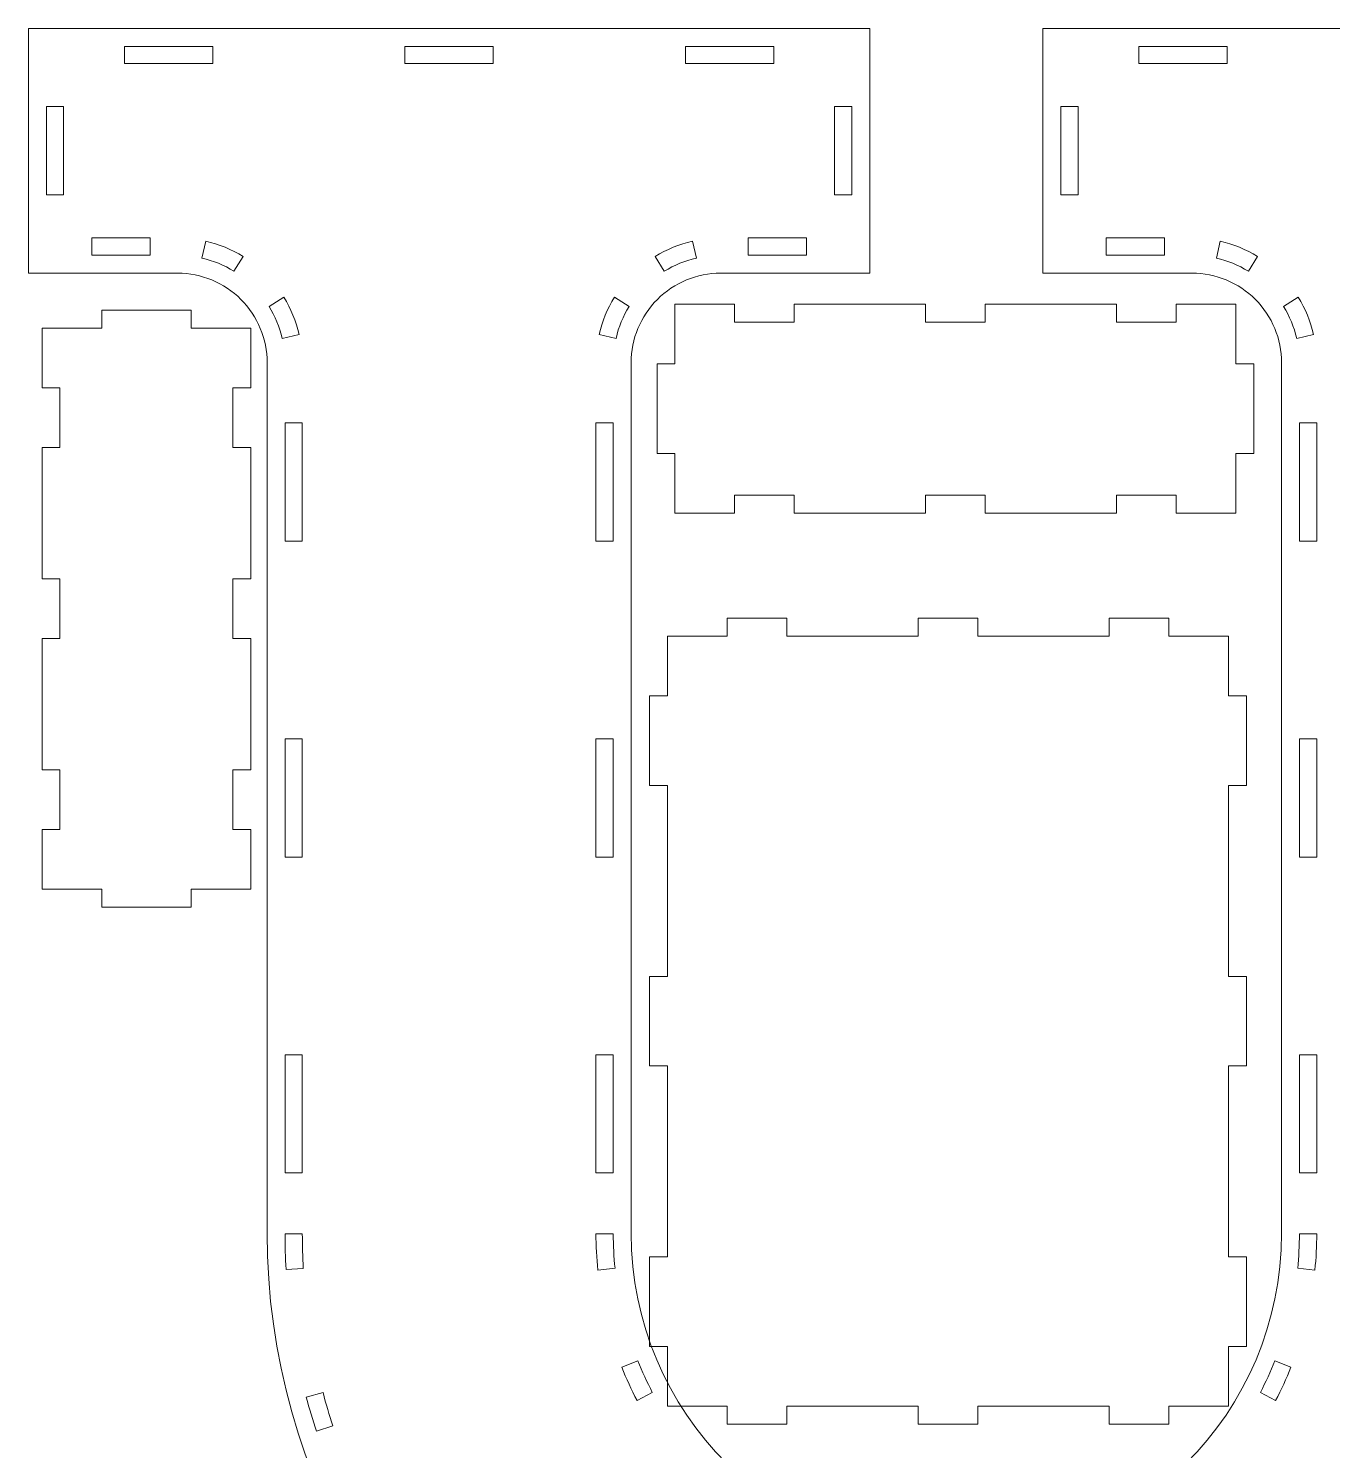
# Model space of a CAD drawing. Header units: millimetres. Extents: x -409 to 409, y -538 to 538.
# Drawn here: x -409 to -190.4, y -368.9 to -130.6 of the extents above; entities that cross this region are included whole.
import ezdxf

# ---------------------------------------------------------------- set-up
doc = ezdxf.new("R2010")
doc.units = ezdxf.units.MM
doc.header["$MEASUREMENT"] = 0
doc.layers.add('Camada 1', color=7, linetype='Continuous')

msp = doc.modelspace()

# ---------------------------------------------------------------- linework, layer by layer
at = {"layer": 'Camada 1', "color": 250, "lineweight": 20}
for points, knots in [([(-309.8476, -430.2688), (-346.1907, -411.1739), (-368.9522, -373.503), (-368.9522, -332.4488), (-368.9522, -332.4488), (-368.9522, -332.4488), (-368.9522, -186.6131), (-368.9522, -186.6131), (-368.9522, -186.6131), (-368.9522, -182.635), (-370.5327, -178.8195), (-373.3456, -176.0065), (-373.3456, -176.0065), (-376.1586, -173.1936), (-379.9741, -171.6131), (-383.9522, -171.6131), (-383.9522, -171.6131), (-383.9522, -171.6131), (-408.9522, -171.6131), (-408.9522, -171.6131), (-408.9522, -171.6131), (-408.9522, -171.6131), (-408.9522, -130.6131), (-408.9522, -130.6131), (-408.9522, -130.6131), (-408.9522, -130.6131), (-267.9522, -130.6131), (-267.9522, -130.6131), (-267.9522, -130.6131), (-267.9522, -130.6131), (-267.9522, -171.6131), (-267.9522, -171.6131), (-267.9522, -171.6131), (-267.9522, -171.6131), (-292.9522, -171.6131), (-292.9522, -171.6131), (-292.9522, -171.6131), (-296.9303, -171.6131), (-300.7458, -173.1936), (-303.5588, -176.0065), (-303.5588, -176.0065), (-306.3717, -178.8195), (-307.9522, -182.635), (-307.9522, -186.6131), (-307.9522, -186.6131), (-307.9522, -186.6131), (-307.9522, -332.4488), (-307.9522, -332.4488), (-307.9522, -332.4488), (-307.9522, -362.5492), (-283.5528, -386.9487), (-253.4524, -386.9488), (-253.4524, -386.9488), (-223.352, -386.9489), (-198.9522, -362.5495), (-198.9522, -332.4491), (-198.9522, -332.4491), (-198.9522, -332.4491), (-198.9522, -186.6131), (-198.9522, -186.6131), (-198.9522, -186.6131), (-198.9522, -182.635), (-200.5327, -178.8195), (-203.3456, -176.0065), (-203.3456, -176.0065), (-206.1586, -173.1936), (-209.9741, -171.6131), (-213.9522, -171.6131), (-213.9522, -171.6131), (-213.9522, -171.6131), (-238.9522, -171.6131), (-238.9522, -171.6131), (-238.9522, -171.6131), (-238.9522, -171.6131), (-238.9522, -130.6131), (-238.9522, -130.6131), (-238.9522, -130.6131), (-238.9522, -130.6131), (-107.9522, -130.6131), (-107.9522, -130.6131), (-107.9522, -130.6131), (-107.9522, -130.6131), (-107.9522, -171.6131), (-107.9522, -171.6131), (-107.9522, -171.6131), (-107.9522, -171.6131), (-132.9522, -171.6131), (-132.9522, -171.6131), (-132.9522, -171.6131), (-136.9303, -171.6131), (-140.7458, -173.1936), (-143.5588, -176.0065), (-143.5588, -176.0065), (-146.3717, -178.8195), (-147.9522, -182.635), (-147.9522, -186.6131), (-147.9522, -186.6131), (-147.9522, -186.6131), (-147.9522, -332.4488), (-147.9522, -332.4488), (-147.9522, -332.4488), (-147.9522, -373.503), (-170.7137, -411.1738), (-207.0568, -430.2688), (-207.0568, -430.2688), (-207.0568, -430.2688), (-207.7121, -430.6131), (-207.7121, -430.6131), (-207.7121, -430.6131), (-207.7121, -430.6131), (-309.1923, -430.6131), (-309.1923, -430.6131), (-309.1923, -430.6131), (-309.1923, -430.6131), (-309.8476, -430.2688), (-309.8476, -430.2688)], [0, 0, 0, 0, 0.03333333, 0.03333333, 0.03333333, 0.03333333, 0.06666667, 0.06666667, 0.06666667, 0.06666667, 0.1, 0.1, 0.1, 0.1, 0.13333333, 0.13333333, 0.13333333, 0.13333333, 0.16666667, 0.16666667, 0.16666667, 0.16666667, 0.2, 0.2, 0.2, 0.2, 0.23333333, 0.23333333, 0.23333333, 0.23333333, 0.26666667, 0.26666667, 0.26666667, 0.26666667, 0.3, 0.3, 0.3, 0.3, 0.33333333, 0.33333333, 0.33333333, 0.33333333, 0.36666667, 0.36666667, 0.36666667, 0.36666667, 0.4, 0.4, 0.4, 0.4, 0.43333333, 0.43333333, 0.43333333, 0.43333333, 0.46666667, 0.46666667, 0.46666667, 0.46666667, 0.5, 0.5, 0.5, 0.5, 0.53333333, 0.53333333, 0.53333333, 0.53333333, 0.56666667, 0.56666667, 0.56666667, 0.56666667, 0.6, 0.6, 0.6, 0.6, 0.63333333, 0.63333333, 0.63333333, 0.63333333, 0.66666667, 0.66666667, 0.66666667, 0.66666667, 0.7, 0.7, 0.7, 0.7, 0.73333333, 0.73333333, 0.73333333, 0.73333333, 0.76666667, 0.76666667, 0.76666667, 0.76666667, 0.8, 0.8, 0.8, 0.8, 0.83333333, 0.83333333, 0.83333333, 0.83333333, 0.86666667, 0.86666667, 0.86666667, 0.86666667, 0.9, 0.9, 0.9, 0.9, 0.93333333, 0.93333333, 0.93333333, 0.93333333, 1, 1, 1, 1]), ([(-392.8522, -133.6131), (-392.8522, -133.6131), (-392.8522, -136.5131), (-392.8522, -136.5131), (-392.8522, -136.5131), (-392.8522, -136.5131), (-378.0522, -136.5131), (-378.0522, -136.5131), (-378.0522, -136.5131), (-378.0522, -136.5131), (-378.0522, -133.6131), (-378.0522, -133.6131), (-378.0522, -133.6131), (-378.0522, -133.6131), (-392.8522, -133.6131), (-392.8522, -133.6131)], [0, 0, 0, 0, 0.2, 0.2, 0.2, 0.2, 0.4, 0.4, 0.4, 0.4, 0.6, 0.6, 0.6, 0.6, 1, 1, 1, 1]), ([(-345.8522, -133.6131), (-345.8522, -133.6131), (-345.8522, -136.5131), (-345.8522, -136.5131), (-345.8522, -136.5131), (-345.8522, -136.5131), (-331.0522, -136.5131), (-331.0522, -136.5131), (-331.0522, -136.5131), (-331.0522, -136.5131), (-331.0522, -133.6131), (-331.0522, -133.6131), (-331.0522, -133.6131), (-331.0522, -133.6131), (-345.8522, -133.6131), (-345.8522, -133.6131)], [0, 0, 0, 0, 0.2, 0.2, 0.2, 0.2, 0.4, 0.4, 0.4, 0.4, 0.6, 0.6, 0.6, 0.6, 1, 1, 1, 1]), ([(-298.8522, -133.6131), (-298.8522, -133.6131), (-298.8522, -136.5131), (-298.8522, -136.5131), (-298.8522, -136.5131), (-298.8522, -136.5131), (-284.0522, -136.5131), (-284.0522, -136.5131), (-284.0522, -136.5131), (-284.0522, -136.5131), (-284.0522, -133.6131), (-284.0522, -133.6131), (-284.0522, -133.6131), (-284.0522, -133.6131), (-298.8522, -133.6131), (-298.8522, -133.6131)], [0, 0, 0, 0, 0.2, 0.2, 0.2, 0.2, 0.4, 0.4, 0.4, 0.4, 0.6, 0.6, 0.6, 0.6, 1, 1, 1, 1]), ([(-222.8522, -133.6131), (-222.8522, -133.6131), (-222.8522, -136.5131), (-222.8522, -136.5131), (-222.8522, -136.5131), (-222.8522, -136.5131), (-208.0522, -136.5131), (-208.0522, -136.5131), (-208.0522, -136.5131), (-208.0522, -136.5131), (-208.0522, -133.6131), (-208.0522, -133.6131), (-208.0522, -133.6131), (-208.0522, -133.6131), (-222.8522, -133.6131), (-222.8522, -133.6131)], [0, 0, 0, 0, 0.2, 0.2, 0.2, 0.2, 0.4, 0.4, 0.4, 0.4, 0.6, 0.6, 0.6, 0.6, 1, 1, 1, 1]), ([(-405.9522, -158.5131), (-405.9522, -158.5131), (-403.0522, -158.5131), (-403.0522, -158.5131), (-403.0522, -158.5131), (-403.0522, -158.5131), (-403.0522, -143.7131), (-403.0522, -143.7131), (-403.0522, -143.7131), (-403.0522, -143.7131), (-405.9522, -143.7131), (-405.9522, -143.7131), (-405.9522, -143.7131), (-405.9522, -143.7131), (-405.9522, -158.5131), (-405.9522, -158.5131)], [0, 0, 0, 0, 0.2, 0.2, 0.2, 0.2, 0.4, 0.4, 0.4, 0.4, 0.6, 0.6, 0.6, 0.6, 1, 1, 1, 1]), ([(-270.9522, -143.7131), (-270.9522, -143.7131), (-273.8522, -143.7131), (-273.8522, -143.7131), (-273.8522, -143.7131), (-273.8522, -143.7131), (-273.8522, -158.5131), (-273.8522, -158.5131), (-273.8522, -158.5131), (-273.8522, -158.5131), (-270.9522, -158.5131), (-270.9522, -158.5131), (-270.9522, -158.5131), (-270.9522, -158.5131), (-270.9522, -143.7131), (-270.9522, -143.7131)], [0, 0, 0, 0, 0.2, 0.2, 0.2, 0.2, 0.4, 0.4, 0.4, 0.4, 0.6, 0.6, 0.6, 0.6, 1, 1, 1, 1]), ([(-235.9522, -158.5131), (-235.9522, -158.5131), (-233.0522, -158.5131), (-233.0522, -158.5131), (-233.0522, -158.5131), (-233.0522, -158.5131), (-233.0522, -143.7131), (-233.0522, -143.7131), (-233.0522, -143.7131), (-233.0522, -143.7131), (-235.9522, -143.7131), (-235.9522, -143.7131), (-235.9522, -143.7131), (-235.9522, -143.7131), (-235.9522, -158.5131), (-235.9522, -158.5131)], [0, 0, 0, 0, 0.2, 0.2, 0.2, 0.2, 0.4, 0.4, 0.4, 0.4, 0.6, 0.6, 0.6, 0.6, 1, 1, 1, 1]), ([(-388.5522, -168.6131), (-388.5522, -168.6131), (-388.5522, -165.7131), (-388.5522, -165.7131), (-388.5522, -165.7131), (-388.5522, -165.7131), (-398.3522, -165.7131), (-398.3522, -165.7131), (-398.3522, -165.7131), (-398.3522, -165.7131), (-398.3522, -168.6131), (-398.3522, -168.6131), (-398.3522, -168.6131), (-398.3522, -168.6131), (-388.5522, -168.6131), (-388.5522, -168.6131)], [0, 0, 0, 0, 0.2, 0.2, 0.2, 0.2, 0.4, 0.4, 0.4, 0.4, 0.6, 0.6, 0.6, 0.6, 1, 1, 1, 1]), ([(-374.5129, -171.2867), (-374.5129, -171.2867), (-372.9783, -168.8259), (-372.9783, -168.8259), (-372.9783, -168.8259), (-374.9104, -167.6339), (-377.0273, -166.7635), (-379.239, -166.2515), (-379.239, -166.2515), (-379.239, -166.2515), (-379.8796, -169.0801), (-379.8796, -169.0801), (-379.8796, -169.0801), (-377.9831, -169.5206), (-376.1704, -170.266), (-374.5129, -171.2867)], [0, 0, 0, 0, 0.2, 0.2, 0.2, 0.2, 0.4, 0.4, 0.4, 0.4, 0.6, 0.6, 0.6, 0.6, 1, 1, 1, 1]), ([(-297.0248, -169.0801), (-297.0248, -169.0801), (-297.6654, -166.2515), (-297.6654, -166.2515), (-297.6654, -166.2515), (-299.8771, -166.7635), (-301.994, -167.6339), (-303.9261, -168.8259), (-303.9261, -168.8259), (-303.9261, -168.8259), (-302.3915, -171.2867), (-302.3915, -171.2867), (-302.3915, -171.2867), (-300.7341, -170.266), (-298.9213, -169.5206), (-297.0248, -169.0801)], [0, 0, 0, 0, 0.2, 0.2, 0.2, 0.2, 0.4, 0.4, 0.4, 0.4, 0.6, 0.6, 0.6, 0.6, 1, 1, 1, 1]), ([(-278.5522, -168.6131), (-278.5522, -168.6131), (-278.5522, -165.7131), (-278.5522, -165.7131), (-278.5522, -165.7131), (-278.5522, -165.7131), (-288.3522, -165.7131), (-288.3522, -165.7131), (-288.3522, -165.7131), (-288.3522, -165.7131), (-288.3522, -168.6131), (-288.3522, -168.6131), (-288.3522, -168.6131), (-288.3522, -168.6131), (-278.5522, -168.6131), (-278.5522, -168.6131)], [0, 0, 0, 0, 0.2, 0.2, 0.2, 0.2, 0.4, 0.4, 0.4, 0.4, 0.6, 0.6, 0.6, 0.6, 1, 1, 1, 1]), ([(-218.5522, -168.6131), (-218.5522, -168.6131), (-218.5522, -165.7131), (-218.5522, -165.7131), (-218.5522, -165.7131), (-218.5522, -165.7131), (-228.3522, -165.7131), (-228.3522, -165.7131), (-228.3522, -165.7131), (-228.3522, -165.7131), (-228.3522, -168.6131), (-228.3522, -168.6131), (-228.3522, -168.6131), (-228.3522, -168.6131), (-218.5522, -168.6131), (-218.5522, -168.6131)], [0, 0, 0, 0, 0.2, 0.2, 0.2, 0.2, 0.4, 0.4, 0.4, 0.4, 0.6, 0.6, 0.6, 0.6, 1, 1, 1, 1]), ([(-204.5129, -171.2867), (-204.5129, -171.2867), (-202.9783, -168.8259), (-202.9783, -168.8259), (-202.9783, -168.8259), (-204.9104, -167.6339), (-207.0273, -166.7635), (-209.239, -166.2515), (-209.239, -166.2515), (-209.239, -166.2515), (-209.8796, -169.0801), (-209.8796, -169.0801), (-209.8796, -169.0801), (-207.9831, -169.5206), (-206.1704, -170.266), (-204.5129, -171.2867)], [0, 0, 0, 0, 0.2, 0.2, 0.2, 0.2, 0.4, 0.4, 0.4, 0.4, 0.6, 0.6, 0.6, 0.6, 1, 1, 1, 1]), ([(-366.4192, -182.5405), (-366.4192, -182.5405), (-363.5906, -181.8999), (-363.5906, -181.8999), (-363.5906, -181.8999), (-364.1026, -179.6882), (-364.973, -177.5713), (-366.165, -175.6392), (-366.165, -175.6392), (-366.165, -175.6392), (-368.6258, -177.1738), (-368.6258, -177.1738), (-368.6258, -177.1738), (-367.6051, -178.8312), (-366.8597, -180.644), (-366.4192, -182.5405)], [0, 0, 0, 0, 0.2, 0.2, 0.2, 0.2, 0.4, 0.4, 0.4, 0.4, 0.6, 0.6, 0.6, 0.6, 1, 1, 1, 1]), ([(-308.2786, -177.1738), (-308.2786, -177.1738), (-310.7394, -175.6392), (-310.7394, -175.6392), (-310.7394, -175.6392), (-311.9314, -177.5713), (-312.8018, -179.6882), (-313.3138, -181.8999), (-313.3138, -181.8999), (-313.3138, -181.8999), (-310.4852, -182.5405), (-310.4852, -182.5405), (-310.4852, -182.5405), (-310.0447, -180.644), (-309.2993, -178.8313), (-308.2786, -177.1738)], [0, 0, 0, 0, 0.2, 0.2, 0.2, 0.2, 0.4, 0.4, 0.4, 0.4, 0.6, 0.6, 0.6, 0.6, 1, 1, 1, 1]), ([(-196.4192, -182.5405), (-196.4192, -182.5405), (-193.5906, -181.8999), (-193.5906, -181.8999), (-193.5906, -181.8999), (-194.1026, -179.6882), (-194.973, -177.5713), (-196.165, -175.6392), (-196.165, -175.6392), (-196.165, -175.6392), (-198.6258, -177.1738), (-198.6258, -177.1738), (-198.6258, -177.1738), (-197.6051, -178.8312), (-196.8597, -180.644), (-196.4192, -182.5405)], [0, 0, 0, 0, 0.2, 0.2, 0.2, 0.2, 0.4, 0.4, 0.4, 0.4, 0.6, 0.6, 0.6, 0.6, 1, 1, 1, 1]), ([(-406.6732, -274.8116), (-406.6732, -274.8116), (-396.6732, -274.8116), (-396.6732, -274.8116), (-396.6732, -274.8116), (-396.6732, -274.8116), (-396.6732, -277.8116), (-396.6732, -277.8116), (-396.6732, -277.8116), (-396.6732, -277.8116), (-381.6732, -277.8116), (-381.6732, -277.8116), (-381.6732, -277.8116), (-381.6732, -277.8116), (-381.6732, -274.8116), (-381.6732, -274.8116), (-381.6732, -274.8116), (-381.6732, -274.8116), (-371.6732, -274.8116), (-371.6732, -274.8116), (-371.6732, -274.8116), (-371.6732, -274.8116), (-371.6732, -264.8116), (-371.6732, -264.8116), (-371.6732, -264.8116), (-371.6732, -264.8116), (-374.6732, -264.8116), (-374.6732, -264.8116), (-374.6732, -264.8116), (-374.6732, -264.8116), (-374.6732, -254.8116), (-374.6732, -254.8116), (-374.6732, -254.8116), (-374.6732, -254.8116), (-371.6732, -254.8116), (-371.6732, -254.8116), (-371.6732, -254.8116), (-371.6732, -254.8116), (-371.6732, -232.8116), (-371.6732, -232.8116), (-371.6732, -232.8116), (-371.6732, -232.8116), (-374.6732, -232.8116), (-374.6732, -232.8116), (-374.6732, -232.8116), (-374.6732, -232.8116), (-374.6732, -222.8116), (-374.6732, -222.8116), (-374.6732, -222.8116), (-374.6732, -222.8116), (-371.6732, -222.8116), (-371.6732, -222.8116), (-371.6732, -222.8116), (-371.6732, -222.8116), (-371.6732, -200.8116), (-371.6732, -200.8116), (-371.6732, -200.8116), (-371.6732, -200.8116), (-374.6732, -200.8116), (-374.6732, -200.8116), (-374.6732, -200.8116), (-374.6732, -200.8116), (-374.6732, -190.8116), (-374.6732, -190.8116), (-374.6732, -190.8116), (-374.6732, -190.8116), (-371.6732, -190.8116), (-371.6732, -190.8116), (-371.6732, -190.8116), (-371.6732, -190.8116), (-371.6732, -180.8116), (-371.6732, -180.8116), (-371.6732, -180.8116), (-371.6732, -180.8116), (-381.6732, -180.8116), (-381.6732, -180.8116), (-381.6732, -180.8116), (-381.6732, -180.8116), (-381.6732, -177.8116), (-381.6732, -177.8116), (-381.6732, -177.8116), (-381.6732, -177.8116), (-396.6732, -177.8116), (-396.6732, -177.8116), (-396.6732, -177.8116), (-396.6732, -177.8116), (-396.6732, -180.8116), (-396.6732, -180.8116), (-396.6732, -180.8116), (-396.6732, -180.8116), (-406.6732, -180.8116), (-406.6732, -180.8116), (-406.6732, -180.8116), (-406.6732, -180.8116), (-406.6732, -190.8116), (-406.6732, -190.8116), (-406.6732, -190.8116), (-406.6732, -190.8116), (-403.6732, -190.8116), (-403.6732, -190.8116), (-403.6732, -190.8116), (-403.6732, -190.8116), (-403.6732, -200.8116), (-403.6732, -200.8116), (-403.6732, -200.8116), (-403.6732, -200.8116), (-406.6732, -200.8116), (-406.6732, -200.8116), (-406.6732, -200.8116), (-406.6732, -200.8116), (-406.6732, -222.8116), (-406.6732, -222.8116), (-406.6732, -222.8116), (-406.6732, -222.8116), (-403.6732, -222.8116), (-403.6732, -222.8116), (-403.6732, -222.8116), (-403.6732, -222.8116), (-403.6732, -232.8116), (-403.6732, -232.8116), (-403.6732, -232.8116), (-403.6732, -232.8116), (-406.6732, -232.8116), (-406.6732, -232.8116), (-406.6732, -232.8116), (-406.6732, -232.8116), (-406.6732, -254.8116), (-406.6732, -254.8116), (-406.6732, -254.8116), (-406.6732, -254.8116), (-403.6732, -254.8116), (-403.6732, -254.8116), (-403.6732, -254.8116), (-403.6732, -254.8116), (-403.6732, -264.8116), (-403.6732, -264.8116), (-403.6732, -264.8116), (-403.6732, -264.8116), (-406.6732, -264.8116), (-406.6732, -264.8116), (-406.6732, -264.8116), (-406.6732, -264.8116), (-406.6732, -274.8116), (-406.6732, -274.8116)], [0, 0, 0, 0, 0.02702703, 0.02702703, 0.02702703, 0.02702703, 0.05405405, 0.05405405, 0.05405405, 0.05405405, 0.08108108, 0.08108108, 0.08108108, 0.08108108, 0.10810811, 0.10810811, 0.10810811, 0.10810811, 0.13513514, 0.13513514, 0.13513514, 0.13513514, 0.16216216, 0.16216216, 0.16216216, 0.16216216, 0.18918919, 0.18918919, 0.18918919, 0.18918919, 0.21621622, 0.21621622, 0.21621622, 0.21621622, 0.24324324, 0.24324324, 0.24324324, 0.24324324, 0.27027027, 0.27027027, 0.27027027, 0.27027027, 0.2972973, 0.2972973, 0.2972973, 0.2972973, 0.32432432, 0.32432432, 0.32432432, 0.32432432, 0.35135135, 0.35135135, 0.35135135, 0.35135135, 0.37837838, 0.37837838, 0.37837838, 0.37837838, 0.40540541, 0.40540541, 0.40540541, 0.40540541, 0.43243243, 0.43243243, 0.43243243, 0.43243243, 0.45945946, 0.45945946, 0.45945946, 0.45945946, 0.48648649, 0.48648649, 0.48648649, 0.48648649, 0.51351351, 0.51351351, 0.51351351, 0.51351351, 0.54054054, 0.54054054, 0.54054054, 0.54054054, 0.56756757, 0.56756757, 0.56756757, 0.56756757, 0.59459459, 0.59459459, 0.59459459, 0.59459459, 0.62162162, 0.62162162, 0.62162162, 0.62162162, 0.64864865, 0.64864865, 0.64864865, 0.64864865, 0.67567568, 0.67567568, 0.67567568, 0.67567568, 0.7027027, 0.7027027, 0.7027027, 0.7027027, 0.72972973, 0.72972973, 0.72972973, 0.72972973, 0.75675676, 0.75675676, 0.75675676, 0.75675676, 0.78378378, 0.78378378, 0.78378378, 0.78378378, 0.81081081, 0.81081081, 0.81081081, 0.81081081, 0.83783784, 0.83783784, 0.83783784, 0.83783784, 0.86486486, 0.86486486, 0.86486486, 0.86486486, 0.89189189, 0.89189189, 0.89189189, 0.89189189, 0.91891892, 0.91891892, 0.91891892, 0.91891892, 0.94594595, 0.94594595, 0.94594595, 0.94594595, 1, 1, 1, 1]), ([(-206.6036, -211.802), (-206.6036, -211.802), (-206.6036, -201.802), (-206.6036, -201.802), (-206.6036, -201.802), (-206.6036, -201.802), (-203.6036, -201.802), (-203.6036, -201.802), (-203.6036, -201.802), (-203.6036, -201.802), (-203.6036, -186.802), (-203.6036, -186.802), (-203.6036, -186.802), (-203.6036, -186.802), (-206.6036, -186.802), (-206.6036, -186.802), (-206.6036, -186.802), (-206.6036, -186.802), (-206.6036, -176.802), (-206.6036, -176.802), (-206.6036, -176.802), (-206.6036, -176.802), (-216.6036, -176.802), (-216.6036, -176.802), (-216.6036, -176.802), (-216.6036, -176.802), (-216.6036, -179.802), (-216.6036, -179.802), (-216.6036, -179.802), (-216.6036, -179.802), (-226.6036, -179.802), (-226.6036, -179.802), (-226.6036, -179.802), (-226.6036, -179.802), (-226.6036, -176.802), (-226.6036, -176.802), (-226.6036, -176.802), (-226.6036, -176.802), (-248.6036, -176.802), (-248.6036, -176.802), (-248.6036, -176.802), (-248.6036, -176.802), (-248.6036, -179.802), (-248.6036, -179.802), (-248.6036, -179.802), (-248.6036, -179.802), (-258.6036, -179.802), (-258.6036, -179.802), (-258.6036, -179.802), (-258.6036, -179.802), (-258.6036, -176.802), (-258.6036, -176.802), (-258.6036, -176.802), (-258.6036, -176.802), (-280.6036, -176.802), (-280.6036, -176.802), (-280.6036, -176.802), (-280.6036, -176.802), (-280.6036, -179.802), (-280.6036, -179.802), (-280.6036, -179.802), (-280.6036, -179.802), (-290.6036, -179.802), (-290.6036, -179.802), (-290.6036, -179.802), (-290.6036, -179.802), (-290.6036, -176.802), (-290.6036, -176.802), (-290.6036, -176.802), (-290.6036, -176.802), (-300.6036, -176.802), (-300.6036, -176.802), (-300.6036, -176.802), (-300.6036, -176.802), (-300.6036, -186.802), (-300.6036, -186.802), (-300.6036, -186.802), (-300.6036, -186.802), (-303.6036, -186.802), (-303.6036, -186.802), (-303.6036, -186.802), (-303.6036, -186.802), (-303.6036, -201.802), (-303.6036, -201.802), (-303.6036, -201.802), (-303.6036, -201.802), (-300.6036, -201.802), (-300.6036, -201.802), (-300.6036, -201.802), (-300.6036, -201.802), (-300.6036, -211.802), (-300.6036, -211.802), (-300.6036, -211.802), (-300.6036, -211.802), (-290.6036, -211.802), (-290.6036, -211.802), (-290.6036, -211.802), (-290.6036, -211.802), (-290.6036, -208.802), (-290.6036, -208.802), (-290.6036, -208.802), (-290.6036, -208.802), (-280.6036, -208.802), (-280.6036, -208.802), (-280.6036, -208.802), (-280.6036, -208.802), (-280.6036, -211.802), (-280.6036, -211.802), (-280.6036, -211.802), (-280.6036, -211.802), (-258.6036, -211.802), (-258.6036, -211.802), (-258.6036, -211.802), (-258.6036, -211.802), (-258.6036, -208.802), (-258.6036, -208.802), (-258.6036, -208.802), (-258.6036, -208.802), (-248.6036, -208.802), (-248.6036, -208.802), (-248.6036, -208.802), (-248.6036, -208.802), (-248.6036, -211.802), (-248.6036, -211.802), (-248.6036, -211.802), (-248.6036, -211.802), (-226.6036, -211.802), (-226.6036, -211.802), (-226.6036, -211.802), (-226.6036, -211.802), (-226.6036, -208.802), (-226.6036, -208.802), (-226.6036, -208.802), (-226.6036, -208.802), (-216.6036, -208.802), (-216.6036, -208.802), (-216.6036, -208.802), (-216.6036, -208.802), (-216.6036, -211.802), (-216.6036, -211.802), (-216.6036, -211.802), (-216.6036, -211.802), (-206.6036, -211.802), (-206.6036, -211.802)], [0, 0, 0, 0, 0.02702703, 0.02702703, 0.02702703, 0.02702703, 0.05405405, 0.05405405, 0.05405405, 0.05405405, 0.08108108, 0.08108108, 0.08108108, 0.08108108, 0.10810811, 0.10810811, 0.10810811, 0.10810811, 0.13513514, 0.13513514, 0.13513514, 0.13513514, 0.16216216, 0.16216216, 0.16216216, 0.16216216, 0.18918919, 0.18918919, 0.18918919, 0.18918919, 0.21621622, 0.21621622, 0.21621622, 0.21621622, 0.24324324, 0.24324324, 0.24324324, 0.24324324, 0.27027027, 0.27027027, 0.27027027, 0.27027027, 0.2972973, 0.2972973, 0.2972973, 0.2972973, 0.32432432, 0.32432432, 0.32432432, 0.32432432, 0.35135135, 0.35135135, 0.35135135, 0.35135135, 0.37837838, 0.37837838, 0.37837838, 0.37837838, 0.40540541, 0.40540541, 0.40540541, 0.40540541, 0.43243243, 0.43243243, 0.43243243, 0.43243243, 0.45945946, 0.45945946, 0.45945946, 0.45945946, 0.48648649, 0.48648649, 0.48648649, 0.48648649, 0.51351351, 0.51351351, 0.51351351, 0.51351351, 0.54054054, 0.54054054, 0.54054054, 0.54054054, 0.56756757, 0.56756757, 0.56756757, 0.56756757, 0.59459459, 0.59459459, 0.59459459, 0.59459459, 0.62162162, 0.62162162, 0.62162162, 0.62162162, 0.64864865, 0.64864865, 0.64864865, 0.64864865, 0.67567568, 0.67567568, 0.67567568, 0.67567568, 0.7027027, 0.7027027, 0.7027027, 0.7027027, 0.72972973, 0.72972973, 0.72972973, 0.72972973, 0.75675676, 0.75675676, 0.75675676, 0.75675676, 0.78378378, 0.78378378, 0.78378378, 0.78378378, 0.81081081, 0.81081081, 0.81081081, 0.81081081, 0.83783784, 0.83783784, 0.83783784, 0.83783784, 0.86486486, 0.86486486, 0.86486486, 0.86486486, 0.89189189, 0.89189189, 0.89189189, 0.89189189, 0.91891892, 0.91891892, 0.91891892, 0.91891892, 0.94594595, 0.94594595, 0.94594595, 0.94594595, 1, 1, 1, 1]), ([(-365.9522, -216.5131), (-365.9522, -216.5131), (-363.0522, -216.5131), (-363.0522, -216.5131), (-363.0522, -216.5131), (-363.0522, -216.5131), (-363.0522, -196.7131), (-363.0522, -196.7131), (-363.0522, -196.7131), (-363.0522, -196.7131), (-365.9522, -196.7131), (-365.9522, -196.7131), (-365.9522, -196.7131), (-365.9522, -196.7131), (-365.9522, -216.5131), (-365.9522, -216.5131)], [0, 0, 0, 0, 0.2, 0.2, 0.2, 0.2, 0.4, 0.4, 0.4, 0.4, 0.6, 0.6, 0.6, 0.6, 1, 1, 1, 1]), ([(-310.9522, -196.7131), (-310.9522, -196.7131), (-313.8522, -196.7131), (-313.8522, -196.7131), (-313.8522, -196.7131), (-313.8522, -196.7131), (-313.8522, -216.5131), (-313.8522, -216.5131), (-313.8522, -216.5131), (-313.8522, -216.5131), (-310.9522, -216.5131), (-310.9522, -216.5131), (-310.9522, -216.5131), (-310.9522, -216.5131), (-310.9522, -196.7131), (-310.9522, -196.7131)], [0, 0, 0, 0, 0.2, 0.2, 0.2, 0.2, 0.4, 0.4, 0.4, 0.4, 0.6, 0.6, 0.6, 0.6, 1, 1, 1, 1]), ([(-195.9522, -216.5131), (-195.9522, -216.5131), (-193.0522, -216.5131), (-193.0522, -216.5131), (-193.0522, -216.5131), (-193.0522, -216.5131), (-193.0522, -196.7131), (-193.0522, -196.7131), (-193.0522, -196.7131), (-193.0522, -196.7131), (-195.9522, -196.7131), (-195.9522, -196.7131), (-195.9522, -196.7131), (-195.9522, -196.7131), (-195.9522, -216.5131), (-195.9522, -216.5131)], [0, 0, 0, 0, 0.2, 0.2, 0.2, 0.2, 0.4, 0.4, 0.4, 0.4, 0.6, 0.6, 0.6, 0.6, 1, 1, 1, 1]), ([(-207.848, -289.4409), (-207.848, -289.4409), (-207.848, -257.4409), (-207.848, -257.4409), (-207.848, -257.4409), (-207.848, -257.4409), (-204.848, -257.4409), (-204.848, -257.4409), (-204.848, -257.4409), (-204.848, -257.4409), (-204.848, -242.4409), (-204.848, -242.4409), (-204.848, -242.4409), (-204.848, -242.4409), (-207.848, -242.4409), (-207.848, -242.4409), (-207.848, -242.4409), (-207.848, -242.4409), (-207.848, -232.4409), (-207.848, -232.4409), (-207.848, -232.4409), (-207.848, -232.4409), (-217.848, -232.4409), (-217.848, -232.4409), (-217.848, -232.4409), (-217.848, -232.4409), (-217.848, -229.4409), (-217.848, -229.4409), (-217.848, -229.4409), (-217.848, -229.4409), (-227.848, -229.4409), (-227.848, -229.4409), (-227.848, -229.4409), (-227.848, -229.4409), (-227.848, -232.4409), (-227.848, -232.4409), (-227.848, -232.4409), (-227.848, -232.4409), (-249.848, -232.4409), (-249.848, -232.4409), (-249.848, -232.4409), (-249.848, -232.4409), (-249.848, -229.4409), (-249.848, -229.4409), (-249.848, -229.4409), (-249.848, -229.4409), (-259.848, -229.4409), (-259.848, -229.4409), (-259.848, -229.4409), (-259.848, -229.4409), (-259.848, -232.4409), (-259.848, -232.4409), (-259.848, -232.4409), (-259.848, -232.4409), (-281.848, -232.4409), (-281.848, -232.4409), (-281.848, -232.4409), (-281.848, -232.4409), (-281.848, -229.4409), (-281.848, -229.4409), (-281.848, -229.4409), (-281.848, -229.4409), (-291.848, -229.4409), (-291.848, -229.4409), (-291.848, -229.4409), (-291.848, -229.4409), (-291.848, -232.4409), (-291.848, -232.4409), (-291.848, -232.4409), (-291.848, -232.4409), (-301.848, -232.4409), (-301.848, -232.4409), (-301.848, -232.4409), (-301.848, -232.4409), (-301.848, -242.4409), (-301.848, -242.4409), (-301.848, -242.4409), (-301.848, -242.4409), (-304.848, -242.4409), (-304.848, -242.4409), (-304.848, -242.4409), (-304.848, -242.4409), (-304.848, -257.4409), (-304.848, -257.4409), (-304.848, -257.4409), (-304.848, -257.4409), (-301.848, -257.4409), (-301.848, -257.4409), (-301.848, -257.4409), (-301.848, -257.4409), (-301.848, -289.4409), (-301.848, -289.4409), (-301.848, -289.4409), (-301.848, -289.4409), (-304.848, -289.4409), (-304.848, -289.4409), (-304.848, -289.4409), (-304.848, -289.4409), (-304.848, -304.4409), (-304.848, -304.4409), (-304.848, -304.4409), (-304.848, -304.4409), (-301.848, -304.4409), (-301.848, -304.4409), (-301.848, -304.4409), (-301.848, -304.4409), (-301.848, -336.4409), (-301.848, -336.4409), (-301.848, -336.4409), (-301.848, -336.4409), (-304.848, -336.4409), (-304.848, -336.4409), (-304.848, -336.4409), (-304.848, -336.4409), (-304.848, -351.4409), (-304.848, -351.4409), (-304.848, -351.4409), (-304.848, -351.4409), (-301.848, -351.4409), (-301.848, -351.4409), (-301.848, -351.4409), (-301.848, -351.4409), (-301.848, -361.4409), (-301.848, -361.4409), (-301.848, -361.4409), (-301.848, -361.4409), (-291.848, -361.4409), (-291.848, -361.4409), (-291.848, -361.4409), (-291.848, -361.4409), (-291.848, -364.4409), (-291.848, -364.4409), (-291.848, -364.4409), (-291.848, -364.4409), (-281.848, -364.4409), (-281.848, -364.4409), (-281.848, -364.4409), (-281.848, -364.4409), (-281.848, -361.4409), (-281.848, -361.4409), (-281.848, -361.4409), (-281.848, -361.4409), (-259.848, -361.4409), (-259.848, -361.4409), (-259.848, -361.4409), (-259.848, -361.4409), (-259.848, -364.4409), (-259.848, -364.4409), (-259.848, -364.4409), (-259.848, -364.4409), (-249.848, -364.4409), (-249.848, -364.4409), (-249.848, -364.4409), (-249.848, -364.4409), (-249.848, -361.4409), (-249.848, -361.4409), (-249.848, -361.4409), (-249.848, -361.4409), (-227.848, -361.4409), (-227.848, -361.4409), (-227.848, -361.4409), (-227.848, -361.4409), (-227.848, -364.4409), (-227.848, -364.4409), (-227.848, -364.4409), (-227.848, -364.4409), (-217.848, -364.4409), (-217.848, -364.4409), (-217.848, -364.4409), (-217.848, -364.4409), (-217.848, -361.4409), (-217.848, -361.4409), (-217.848, -361.4409), (-217.848, -361.4409), (-207.848, -361.4409), (-207.848, -361.4409), (-207.848, -361.4409), (-207.848, -361.4409), (-207.848, -351.4409), (-207.848, -351.4409), (-207.848, -351.4409), (-207.848, -351.4409), (-204.848, -351.4409), (-204.848, -351.4409), (-204.848, -351.4409), (-204.848, -351.4409), (-204.848, -336.4409), (-204.848, -336.4409), (-204.848, -336.4409), (-204.848, -336.4409), (-207.848, -336.4409), (-207.848, -336.4409), (-207.848, -336.4409), (-207.848, -336.4409), (-207.848, -304.4409), (-207.848, -304.4409), (-207.848, -304.4409), (-207.848, -304.4409), (-204.848, -304.4409), (-204.848, -304.4409), (-204.848, -304.4409), (-204.848, -304.4409), (-204.848, -289.4409), (-204.848, -289.4409), (-204.848, -289.4409), (-204.848, -289.4409), (-207.848, -289.4409), (-207.848, -289.4409)], [0, 0, 0, 0, 0.01886792, 0.01886792, 0.01886792, 0.01886792, 0.03773585, 0.03773585, 0.03773585, 0.03773585, 0.05660377, 0.05660377, 0.05660377, 0.05660377, 0.0754717, 0.0754717, 0.0754717, 0.0754717, 0.09433962, 0.09433962, 0.09433962, 0.09433962, 0.11320755, 0.11320755, 0.11320755, 0.11320755, 0.13207547, 0.13207547, 0.13207547, 0.13207547, 0.1509434, 0.1509434, 0.1509434, 0.1509434, 0.16981132, 0.16981132, 0.16981132, 0.16981132, 0.18867925, 0.18867925, 0.18867925, 0.18867925, 0.20754717, 0.20754717, 0.20754717, 0.20754717, 0.22641509, 0.22641509, 0.22641509, 0.22641509, 0.24528302, 0.24528302, 0.24528302, 0.24528302, 0.26415094, 0.26415094, 0.26415094, 0.26415094, 0.28301887, 0.28301887, 0.28301887, 0.28301887, 0.30188679, 0.30188679, 0.30188679, 0.30188679, 0.32075472, 0.32075472, 0.32075472, 0.32075472, 0.33962264, 0.33962264, 0.33962264, 0.33962264, 0.35849057, 0.35849057, 0.35849057, 0.35849057, 0.37735849, 0.37735849, 0.37735849, 0.37735849, 0.39622642, 0.39622642, 0.39622642, 0.39622642, 0.41509434, 0.41509434, 0.41509434, 0.41509434, 0.43396226, 0.43396226, 0.43396226, 0.43396226, 0.45283019, 0.45283019, 0.45283019, 0.45283019, 0.47169811, 0.47169811, 0.47169811, 0.47169811, 0.49056604, 0.49056604, 0.49056604, 0.49056604, 0.50943396, 0.50943396, 0.50943396, 0.50943396, 0.52830189, 0.52830189, 0.52830189, 0.52830189, 0.54716981, 0.54716981, 0.54716981, 0.54716981, 0.56603774, 0.56603774, 0.56603774, 0.56603774, 0.58490566, 0.58490566, 0.58490566, 0.58490566, 0.60377358, 0.60377358, 0.60377358, 0.60377358, 0.62264151, 0.62264151, 0.62264151, 0.62264151, 0.64150943, 0.64150943, 0.64150943, 0.64150943, 0.66037736, 0.66037736, 0.66037736, 0.66037736, 0.67924528, 0.67924528, 0.67924528, 0.67924528, 0.69811321, 0.69811321, 0.69811321, 0.69811321, 0.71698113, 0.71698113, 0.71698113, 0.71698113, 0.73584906, 0.73584906, 0.73584906, 0.73584906, 0.75471698, 0.75471698, 0.75471698, 0.75471698, 0.77358491, 0.77358491, 0.77358491, 0.77358491, 0.79245283, 0.79245283, 0.79245283, 0.79245283, 0.81132075, 0.81132075, 0.81132075, 0.81132075, 0.83018868, 0.83018868, 0.83018868, 0.83018868, 0.8490566, 0.8490566, 0.8490566, 0.8490566, 0.86792453, 0.86792453, 0.86792453, 0.86792453, 0.88679245, 0.88679245, 0.88679245, 0.88679245, 0.90566038, 0.90566038, 0.90566038, 0.90566038, 0.9245283, 0.9245283, 0.9245283, 0.9245283, 0.94339623, 0.94339623, 0.94339623, 0.94339623, 0.96226415, 0.96226415, 0.96226415, 0.96226415, 1, 1, 1, 1]), ([(-365.9522, -269.4309), (-365.9522, -269.4309), (-363.0522, -269.4309), (-363.0522, -269.4309), (-363.0522, -269.4309), (-363.0522, -269.4309), (-363.0522, -249.6309), (-363.0522, -249.6309), (-363.0522, -249.6309), (-363.0522, -249.6309), (-365.9522, -249.6309), (-365.9522, -249.6309), (-365.9522, -249.6309), (-365.9522, -249.6309), (-365.9522, -269.4309), (-365.9522, -269.4309)], [0, 0, 0, 0, 0.2, 0.2, 0.2, 0.2, 0.4, 0.4, 0.4, 0.4, 0.6, 0.6, 0.6, 0.6, 1, 1, 1, 1]), ([(-310.9522, -249.6309), (-310.9522, -249.6309), (-313.8522, -249.6309), (-313.8522, -249.6309), (-313.8522, -249.6309), (-313.8522, -249.6309), (-313.8522, -269.4309), (-313.8522, -269.4309), (-313.8522, -269.4309), (-313.8522, -269.4309), (-310.9522, -269.4309), (-310.9522, -269.4309), (-310.9522, -269.4309), (-310.9522, -269.4309), (-310.9522, -249.6309), (-310.9522, -249.6309)], [0, 0, 0, 0, 0.2, 0.2, 0.2, 0.2, 0.4, 0.4, 0.4, 0.4, 0.6, 0.6, 0.6, 0.6, 1, 1, 1, 1]), ([(-195.9522, -269.4309), (-195.9522, -269.4309), (-193.0522, -269.4309), (-193.0522, -269.4309), (-193.0522, -269.4309), (-193.0522, -269.4309), (-193.0522, -249.6309), (-193.0522, -249.6309), (-193.0522, -249.6309), (-193.0522, -249.6309), (-195.9522, -249.6309), (-195.9522, -249.6309), (-195.9522, -249.6309), (-195.9522, -249.6309), (-195.9522, -269.4309), (-195.9522, -269.4309)], [0, 0, 0, 0, 0.2, 0.2, 0.2, 0.2, 0.4, 0.4, 0.4, 0.4, 0.6, 0.6, 0.6, 0.6, 1, 1, 1, 1]), ([(-365.9522, -322.3488), (-365.9522, -322.3488), (-363.0522, -322.3488), (-363.0522, -322.3488), (-363.0522, -322.3488), (-363.0522, -322.3488), (-363.0522, -302.5488), (-363.0522, -302.5488), (-363.0522, -302.5488), (-363.0522, -302.5488), (-365.9522, -302.5488), (-365.9522, -302.5488), (-365.9522, -302.5488), (-365.9522, -302.5488), (-365.9522, -322.3488), (-365.9522, -322.3488)], [0, 0, 0, 0, 0.2, 0.2, 0.2, 0.2, 0.4, 0.4, 0.4, 0.4, 0.6, 0.6, 0.6, 0.6, 1, 1, 1, 1]), ([(-310.9522, -302.5488), (-310.9522, -302.5488), (-313.8522, -302.5488), (-313.8522, -302.5488), (-313.8522, -302.5488), (-313.8522, -302.5488), (-313.8522, -322.3488), (-313.8522, -322.3488), (-313.8522, -322.3488), (-313.8522, -322.3488), (-310.9522, -322.3488), (-310.9522, -322.3488), (-310.9522, -322.3488), (-310.9522, -322.3488), (-310.9522, -302.5488), (-310.9522, -302.5488)], [0, 0, 0, 0, 0.2, 0.2, 0.2, 0.2, 0.4, 0.4, 0.4, 0.4, 0.6, 0.6, 0.6, 0.6, 1, 1, 1, 1]), ([(-195.9522, -322.3488), (-195.9522, -322.3488), (-193.0522, -322.3488), (-193.0522, -322.3488), (-193.0522, -322.3488), (-193.0522, -322.3488), (-193.0522, -302.5488), (-193.0522, -302.5488), (-193.0522, -302.5488), (-193.0522, -302.5488), (-195.9522, -302.5488), (-195.9522, -302.5488), (-195.9522, -302.5488), (-195.9522, -302.5488), (-195.9522, -322.3488), (-195.9522, -322.3488)], [0, 0, 0, 0, 0.2, 0.2, 0.2, 0.2, 0.4, 0.4, 0.4, 0.4, 0.6, 0.6, 0.6, 0.6, 1, 1, 1, 1]), ([(-365.7783, -338.5185), (-365.7783, -338.5185), (-362.8855, -338.3522), (-362.8855, -338.3522), (-362.8855, -338.3522), (-362.9948, -336.4198), (-363.0503, -334.4843), (-363.0522, -332.5488), (-363.0522, -332.5488), (-363.0522, -332.5488), (-365.9513, -332.5488), (-365.9513, -332.5488), (-365.9513, -332.5488), (-365.9493, -334.5478), (-365.89, -336.538), (-365.7783, -338.5185)], [0, 0, 0, 0, 0.2, 0.2, 0.2, 0.2, 0.4, 0.4, 0.4, 0.4, 0.6, 0.6, 0.6, 0.6, 1, 1, 1, 1]), ([(-310.9509, -332.5488), (-310.9509, -332.5488), (-313.8521, -332.5488), (-313.8521, -332.5488), (-313.8521, -332.5488), (-313.8487, -334.584), (-313.7425, -336.6188), (-313.5337, -338.6433), (-313.5337, -338.6433), (-313.5337, -338.6433), (-310.6537, -338.3415), (-310.6537, -338.3415), (-310.6537, -338.3415), (-310.8476, -336.4367), (-310.9476, -334.5041), (-310.9509, -332.5488)], [0, 0, 0, 0, 0.2, 0.2, 0.2, 0.2, 0.4, 0.4, 0.4, 0.4, 0.6, 0.6, 0.6, 0.6, 1, 1, 1, 1]), ([(-196.2506, -338.3416), (-196.2506, -338.3416), (-193.3707, -338.6433), (-193.3707, -338.6433), (-193.3707, -338.6433), (-193.162, -336.6189), (-193.0557, -334.5842), (-193.0523, -332.5491), (-193.0523, -332.5491), (-193.0523, -332.5491), (-195.9535, -332.5488), (-195.9535, -332.5488), (-195.9535, -332.5488), (-195.9568, -334.5041), (-196.0565, -336.4368), (-196.2506, -338.3416)], [0, 0, 0, 0, 0.2, 0.2, 0.2, 0.2, 0.4, 0.4, 0.4, 0.4, 0.6, 0.6, 0.6, 0.6, 1, 1, 1, 1]), ([(-306.832, -353.8553), (-306.832, -353.8553), (-309.5143, -354.9256), (-309.5143, -354.9256), (-309.5143, -354.9256), (-308.7569, -356.8146), (-307.904, -358.6652), (-306.9599, -360.4681), (-306.9599, -360.4681), (-306.9599, -360.4681), (-304.3998, -359.1223), (-304.3998, -359.1223), (-304.3998, -359.1223), (-305.2954, -357.4151), (-306.1084, -355.6581), (-306.832, -353.8553)], [0, 0, 0, 0, 0.2, 0.2, 0.2, 0.2, 0.4, 0.4, 0.4, 0.4, 0.6, 0.6, 0.6, 0.6, 1, 1, 1, 1]), ([(-202.5046, -359.1222), (-202.5046, -359.1222), (-199.9445, -360.4681), (-199.9445, -360.4681), (-199.9445, -360.4681), (-199.0004, -358.6652), (-198.1475, -356.8146), (-197.3901, -354.9256), (-197.3901, -354.9256), (-197.3901, -354.9256), (-200.0724, -353.8553), (-200.0724, -353.8553), (-200.0724, -353.8553), (-200.7963, -355.658), (-201.609, -357.4151), (-202.5046, -359.1222)], [0, 0, 0, 0, 0.2, 0.2, 0.2, 0.2, 0.4, 0.4, 0.4, 0.4, 0.6, 0.6, 0.6, 0.6, 1, 1, 1, 1]), ([(-360.6987, -365.6409), (-360.6987, -365.6409), (-357.9421, -364.7432), (-357.9421, -364.7432), (-357.9421, -364.7432), (-358.5397, -362.9022), (-359.0861, -361.0446), (-359.5806, -359.1734), (-359.5806, -359.1734), (-359.5806, -359.1734), (-362.3872, -359.9122), (-362.3872, -359.9122), (-362.3872, -359.9122), (-361.8773, -361.8405), (-361.3129, -363.7503), (-360.6987, -365.6409)], [0, 0, 0, 0, 0.2, 0.2, 0.2, 0.2, 0.4, 0.4, 0.4, 0.4, 0.6, 0.6, 0.6, 0.6, 1, 1, 1, 1])]:
    msp.add_open_spline(points, degree=3, knots=knots, dxfattribs=at)

doc.saveas('drawing.dxf')
